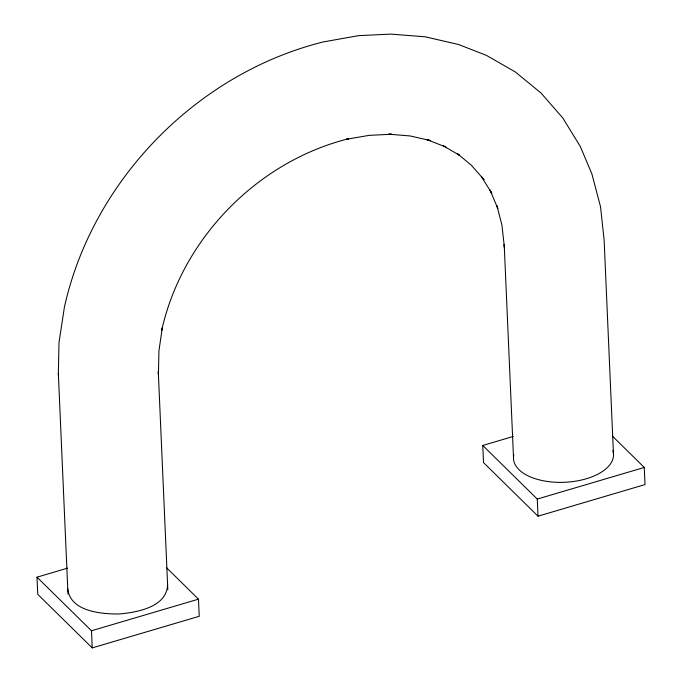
<?xml version="1.0" encoding="UTF-8"?>
<svg xmlns="http://www.w3.org/2000/svg" width="682" height="682" viewBox="0 0 682 682"><rect width="100%" height="100%" fill="white"/><g stroke="black" fill="none" stroke-linecap="round" stroke-linejoin="round"><path stroke-width="1.02" d="M67.978 594.005L58.345 373.446L59.01 342.5L64.398 307.147C92.607 180.099 196.979 73.4 323.208 41.952L358.468 35.652L390.658 34.1L425.253 36.811L458.602 44.518L486.462 55.395L515.336 71.968L540.962 92.965L562.744 117.926L580.186 146.272L591.848 173.765L600.544 206.842L604.133 240.158L613.527 455.474M166.689 567.893L198.479 599.163L199.221 616.289L92.232 647.9L37.74 594.303L36.99 577.177L67.561 568.14M612.47 436.182L644.26 467.451L645.01 484.578L538.021 516.189L483.521 462.592L482.779 445.465L513.341 436.429M36.99 577.177L91.49 630.773L198.479 599.163M482.779 445.465L537.271 499.062L644.26 467.451M443.249 145.718L445.84 147.022L427.026 139.674L430.615 140.611L410.18 135.965L388.638 134.166L391.869 134.252L369.252 135.343L346.217 139.333L348.681 138.719C257.498 161.438 182.111 238.512 161.728 330.284L162.307 327.778L158.932 350.855L158.429 374.623L158.284 371.451L167.815 589.598M443.274 145.812L459.378 155.206L457.818 153.979M457.835 154.055L471.245 165.112L484.032 179.716L481.449 176.698L491.85 193.364L489.966 189.971L497.834 208.513L497.007 205.845M496.99 205.964L501.935 225.171L504.458 247.805L504.203 244.488L513.503 457.434M167.576 584.338C167.295 607.227 136.664 612.479 118.915 613.996C101.072 614.039 70.118 611.515 67.748 588.754M58.345 373.446L58.49 376.617M537.271 499.062L538.021 516.189M91.49 630.773L92.232 647.9M612.871 450.632A50.059 25.856 -2.5 0 1 579.333 480.495A50.059 25.856 -2.5 0 1 519.113 469.796L516.581 466.906A50.059 25.856 -2.5 0 1 513.836 454.996"/></g></svg>
